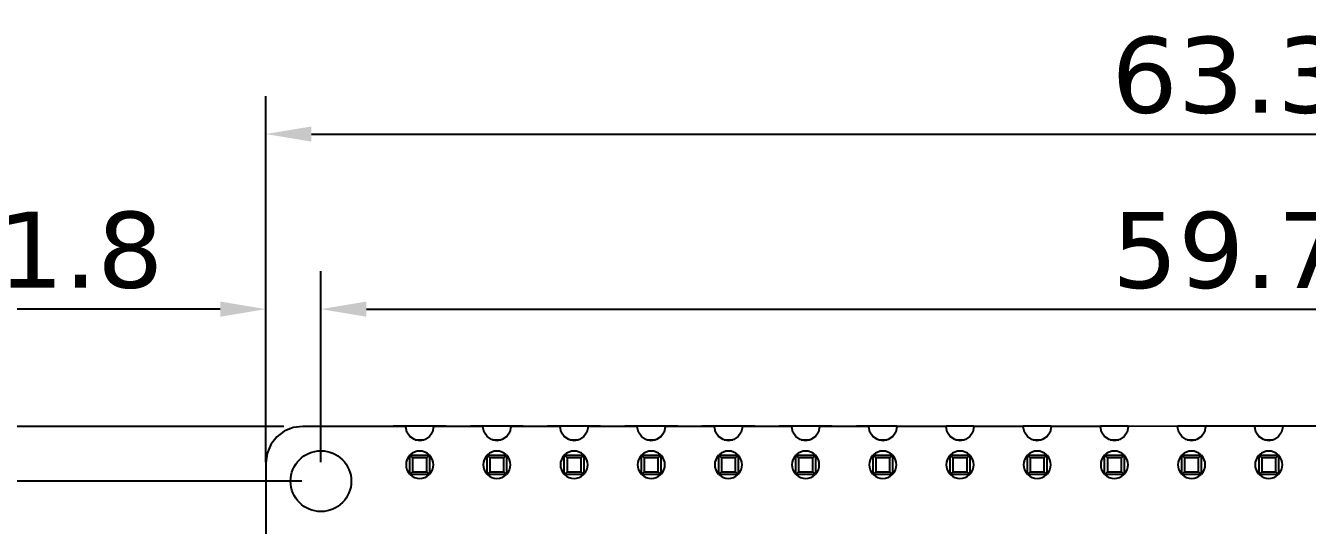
# Model space of a CAD drawing. Header units: millimetres. Extents: x 573 to 698, y 194 to 280.
# Drawn here: x 615.3 to 657.48, y 263.8 to 280.25 of the extents above; entities that cross this region are included whole.
import ezdxf

# ---------------------------------------------------------------- set-up
doc = ezdxf.new("R2010")
doc.units = ezdxf.units.MM
doc.header["$LTSCALE"] = 30.734
doc.header["$PDMODE"] = 3
doc.header["$PDSIZE"] = 0.3125
doc.layers.get('0').update_dxf_attribs({"linetype": 'CONTINUOUS'})
doc.layers.get('Defpoints').update_dxf_attribs({"linetype": 'CONTINUOUS'})
doc.layers.add('dim', color=6, linetype='CONTINUOUS', lineweight=9)
doc.styles.add('Verdana', font='verdana.ttf', dxfattribs={"height": 2.5})
doc.dimstyles.new('aaaaaaaa 3.0', dxfattribs={"dimtxt": 2.5, "dimasz": 1.5, "dimexe": 1.25, "dimexo": 0.625, "dimtad": 1, "dimdec": 1, "dimzin": 9, "dimdsep": 46, "dimtxsty": 'Verdana', "dimcen": 0, "dimazin": 0, "dimtfac": 1, "dimtofl": 0, "dimtmove": 0, "dimatfit": 3, "dimfxl": 1, "dimlwd": 25, "dimlwe": 25, "dimarcsym": 0})

# ---------------------------------------------------------------- blocks, each defined once
blk = doc.blocks.new('*D36')
at = {"layer": 'Defpoints', "color": 0}
for p in [(686.496, 276.679), (623.211, 265.856), (686.496, 266.012)]:
    blk.add_point(p, dxfattribs=at)
at = {"layer": 'dim', "color": 0, "lineweight": 25}
for p, q in [((623.211, 266.481), (623.211, 277.929)), ((686.496, 266.637), (686.496, 277.929)), ((624.711, 276.679), (684.996, 276.679))]:
    blk.add_line(p, q, dxfattribs=at)
at = {"layer": 'dim', "color": 0}
for points in [[(624.711, 276.929), (624.711, 276.429), (623.211, 276.679)], [(684.996, 276.429), (684.996, 276.929), (686.496, 276.679)]]:
    blk.add_solid(points, dxfattribs=at)
at = {"layer": 'dim', "color": 0, "insert": (654.853, 278.606), "char_height": 2.5, "attachment_point": 5, "style": 'Verdana'}
blk.add_mtext('63.3', dxfattribs=at)
blk = doc.blocks.new('*D37')
at = {"layer": 'Defpoints', "color": 0}
for p in [(625.021, 265.256), (613.678, 243.456), (625.021, 243.456)]:
    blk.add_point(p, dxfattribs=at)
at = {"layer": 'dim', "color": 0, "lineweight": 25}
for p, q in [((624.396, 265.256), (612.428, 265.256)), ((613.678, 263.756), (613.678, 244.956)), ((624.396, 243.456), (612.428, 243.456))]:
    blk.add_line(p, q, dxfattribs=at)
at = {"layer": 'dim', "color": 0}
for points in [[(613.928, 263.756), (613.428, 263.756), (613.678, 265.256)], [(613.428, 244.956), (613.928, 244.956), (613.678, 243.456)]]:
    blk.add_solid(points, dxfattribs=at)
at = {"layer": 'dim', "color": 0, "insert": (611.746, 254.356), "char_height": 2.5, "attachment_point": 5, "rotation": 90, "style": 'Verdana'}
blk.add_mtext('21.8', dxfattribs=at)
blk = doc.blocks.new('*D38')
at = {"layer": 'Defpoints', "color": 0}
for p in [(624.421, 267.056), (607.404, 241.666), (624.265, 241.666)]:
    blk.add_point(p, dxfattribs=at)
at = {"layer": 'dim', "color": 0, "lineweight": 25}
for p, q in [((623.796, 267.056), (606.154, 267.056)), ((607.404, 265.556), (607.404, 243.166)), ((623.64, 241.666), (606.154, 241.666))]:
    blk.add_line(p, q, dxfattribs=at)
at = {"layer": 'dim', "color": 0}
for points in [[(607.654, 265.556), (607.154, 265.556), (607.404, 267.056)], [(607.154, 243.166), (607.654, 243.166), (607.404, 241.666)]]:
    blk.add_solid(points, dxfattribs=at)
at = {"layer": 'dim', "color": 0, "insert": (605.477, 254.361), "char_height": 2.5, "attachment_point": 5, "rotation": 90, "style": 'Verdana'}
blk.add_mtext('25.4', dxfattribs=at)
blk = doc.blocks.new('*D41')
at = {"layer": 'Defpoints', "color": 0}
for p in [(684.711, 270.917), (625.021, 265.256), (684.711, 265.256)]:
    blk.add_point(p, dxfattribs=at)
at = {"layer": 'dim', "color": 0, "lineweight": 25}
for p, q in [((625.021, 265.881), (625.021, 272.167)), ((684.711, 265.881), (684.711, 272.167)), ((626.521, 270.917), (683.211, 270.917))]:
    blk.add_line(p, q, dxfattribs=at)
at = {"layer": 'dim', "color": 0}
for points in [[(626.521, 271.167), (626.521, 270.667), (625.021, 270.917)], [(683.211, 270.667), (683.211, 271.167), (684.711, 270.917)]]:
    blk.add_solid(points, dxfattribs=at)
at = {"layer": 'dim', "color": 0, "insert": (654.866, 272.843), "char_height": 2.5, "attachment_point": 5, "style": 'Verdana'}
blk.add_mtext('59.7', dxfattribs=at)
blk = doc.blocks.new('*D42')
at = {"layer": 'Defpoints', "color": 0}
for p in [(625.021, 270.917), (623.211, 265.256), (625.021, 265.256)]:
    blk.add_point(p, dxfattribs=at)
at = {"layer": 'dim', "color": 0, "lineweight": 25}
for p, q in [((623.211, 265.881), (623.211, 272.167)), ((625.021, 265.881), (625.021, 272.167)), ((621.711, 270.917), (614.01, 270.917)), ((626.521, 270.917), (628.021, 270.917))]:
    blk.add_line(p, q, dxfattribs=at)
at = {"layer": 'dim', "color": 0}
for points in [[(621.711, 270.667), (621.711, 271.167), (623.211, 270.917)], [(626.521, 271.167), (626.521, 270.667), (625.021, 270.917)]]:
    blk.add_solid(points, dxfattribs=at)
at = {"layer": 'dim', "color": 0, "insert": (617.111, 272.849), "char_height": 2.5, "attachment_point": 5, "style": 'Verdana'}
blk.add_mtext('1.8', dxfattribs=at)

msp = doc.modelspace()

# ---------------------------------------------------------------- linework, layer by layer
at = {"color": 7, "linetype": 'Continuous'}
for p, q in [((624.108, 267.025), (623.816, 266.904)), ((624.421, 267.056), (624.108, 267.025)), ((627.815, 267.056), (624.421, 267.056)), ((629.141, 267.066), (627.401, 267.066)), ((627.813, 267.046), (627.815, 267.056)), ((627.848, 266.87), (627.813, 267.046)), ((628.73, 267.046), (628.695, 266.87)), ((630.355, 267.057), (628.728, 267.056)), ((628.728, 267.056), (628.73, 267.046)), ((631.681, 267.066), (629.941, 267.066)), ((630.353, 267.046), (630.355, 267.057)), ((630.388, 266.87), (630.353, 267.046)), ((631.27, 267.046), (631.235, 266.87)), ((631.268, 267.057), (631.27, 267.046)), ((632.895, 267.057), (631.268, 267.057)), ((634.221, 267.066), (632.481, 267.066)), ((632.893, 267.046), (632.895, 267.057)), ((632.928, 266.87), (632.893, 267.046)), ((633.81, 267.046), (633.775, 266.87)), ((635.435, 267.058), (633.808, 267.057)), ((633.808, 267.057), (633.81, 267.046)), ((636.761, 267.066), (635.021, 267.066)), ((635.433, 267.046), (635.435, 267.058)), ((635.468, 266.87), (635.433, 267.046)), ((636.35, 267.046), (636.315, 266.87)), ((636.348, 267.058), (636.35, 267.046)), ((637.975, 267.058), (636.348, 267.058)), ((639.301, 267.066), (637.561, 267.066)), ((637.973, 267.046), (637.975, 267.058)), ((638.008, 266.87), (637.973, 267.046)), ((638.89, 267.046), (638.855, 266.87)), ((638.888, 267.058), (638.89, 267.046)), ((640.515, 267.058), (638.888, 267.058)), ((641.841, 267.066), (640.101, 267.066)), ((640.513, 267.046), (640.515, 267.058)), ((640.548, 266.87), (640.513, 267.046)), ((641.43, 267.046), (641.395, 266.87)), ((641.428, 267.059), (641.43, 267.046)), ((643.055, 267.059), (641.428, 267.059)), ((643.968, 267.066), (642.641, 267.066)), ((643.053, 267.046), (643.055, 267.059)), ((643.088, 266.87), (643.053, 267.046)), ((643.97, 267.046), (643.935, 266.87)), ((643.968, 267.059), (643.97, 267.046)), ((645.595, 267.059), (643.968, 267.059)), ((646.507, 267.066), (645.593, 267.066)), ((645.593, 267.046), (645.595, 267.059)), ((645.628, 266.87), (645.593, 267.046)), ((646.51, 267.046), (646.475, 266.87)), ((648.135, 267.06), (646.507, 267.059)), ((646.507, 267.059), (646.51, 267.046)), ((649.047, 267.066), (648.133, 267.066)), ((648.133, 267.046), (648.135, 267.06)), ((648.168, 266.87), (648.133, 267.046)), ((649.05, 267.046), (649.015, 266.87)), ((649.047, 267.06), (649.05, 267.046)), ((650.675, 267.06), (649.047, 267.06)), ((651.587, 267.066), (650.673, 267.066)), ((650.673, 267.046), (650.675, 267.06)), ((650.708, 266.87), (650.673, 267.046)), ((651.59, 267.046), (651.555, 266.87)), ((653.216, 267.061), (651.587, 267.06)), ((651.587, 267.06), (651.59, 267.046)), ((654.127, 267.066), (653.213, 267.066)), ((653.213, 267.046), (653.216, 267.061)), ((653.248, 266.87), (653.213, 267.046)), ((654.13, 267.046), (654.095, 266.87)), ((654.127, 267.061), (654.13, 267.046)), ((655.756, 267.061), (654.127, 267.061)), ((656.667, 267.066), (655.753, 267.066)), ((655.753, 267.046), (655.756, 267.061)), ((655.788, 266.87), (655.753, 267.046)), ((656.67, 267.046), (656.635, 266.87)), ((656.667, 267.061), (656.67, 267.046)), ((658.296, 267.061), (656.667, 267.061)), ((623.566, 266.712), (623.373, 266.461)), ((623.816, 266.904), (623.566, 266.712)), ((627.947, 266.721), (627.848, 266.87)), ((628.096, 266.622), (627.947, 266.721)), ((628.271, 266.587), (628.096, 266.622)), ((628.127, 266.616), (628.416, 266.616)), ((628.447, 266.622), (628.271, 266.587)), ((628.596, 266.721), (628.447, 266.622)), ((628.695, 266.87), (628.596, 266.721)), ((630.487, 266.721), (630.388, 266.87)), ((630.636, 266.622), (630.487, 266.721)), ((630.811, 266.587), (630.636, 266.622)), ((630.667, 266.616), (630.956, 266.616)), ((630.987, 266.622), (630.811, 266.587)), ((631.136, 266.721), (630.987, 266.622)), ((631.235, 266.87), (631.136, 266.721)), ((633.027, 266.721), (632.928, 266.87)), ((633.176, 266.622), (633.027, 266.721)), ((633.351, 266.587), (633.176, 266.622)), ((633.207, 266.616), (633.496, 266.616)), ((633.527, 266.622), (633.351, 266.587)), ((633.676, 266.721), (633.527, 266.622)), ((633.775, 266.87), (633.676, 266.721)), ((635.567, 266.721), (635.468, 266.87)), ((635.716, 266.622), (635.567, 266.721)), ((635.891, 266.587), (635.716, 266.622)), ((635.747, 266.616), (636.036, 266.616)), ((636.067, 266.622), (635.891, 266.587)), ((636.216, 266.721), (636.067, 266.622)), ((636.315, 266.87), (636.216, 266.721)), ((638.107, 266.721), (638.008, 266.87)), ((638.256, 266.622), (638.107, 266.721)), ((638.431, 266.587), (638.256, 266.622)), ((638.287, 266.616), (638.576, 266.616)), ((638.607, 266.622), (638.431, 266.587)), ((638.756, 266.721), (638.607, 266.622)), ((638.855, 266.87), (638.756, 266.721)), ((640.647, 266.721), (640.548, 266.87)), ((640.796, 266.622), (640.647, 266.721)), ((640.971, 266.587), (640.796, 266.622)), ((640.827, 266.616), (641.116, 266.616)), ((641.147, 266.622), (640.971, 266.587)), ((641.296, 266.721), (641.147, 266.622)), ((641.395, 266.87), (641.296, 266.721)), ((643.187, 266.721), (643.088, 266.87)), ((643.336, 266.622), (643.187, 266.721)), ((643.511, 266.587), (643.336, 266.622)), ((643.367, 266.616), (643.656, 266.616)), ((643.687, 266.622), (643.511, 266.587)), ((643.836, 266.721), (643.687, 266.622)), ((643.935, 266.87), (643.836, 266.721)), ((645.727, 266.721), (645.628, 266.87)), ((645.876, 266.622), (645.727, 266.721)), ((646.051, 266.587), (645.876, 266.622)), ((645.907, 266.616), (646.196, 266.616)), ((646.227, 266.622), (646.051, 266.587)), ((646.376, 266.721), (646.227, 266.622)), ((646.475, 266.87), (646.376, 266.721)), ((648.267, 266.721), (648.168, 266.87)), ((648.416, 266.622), (648.267, 266.721)), ((648.591, 266.587), (648.416, 266.622)), ((648.447, 266.616), (648.736, 266.616)), ((648.767, 266.622), (648.591, 266.587)), ((648.916, 266.721), (648.767, 266.622)), ((649.015, 266.87), (648.916, 266.721)), ((650.807, 266.721), (650.708, 266.87)), ((650.956, 266.622), (650.807, 266.721)), ((651.131, 266.587), (650.956, 266.622)), ((650.987, 266.616), (651.276, 266.616)), ((651.307, 266.622), (651.131, 266.587)), ((651.456, 266.721), (651.307, 266.622)), ((651.555, 266.87), (651.456, 266.721)), ((653.347, 266.721), (653.248, 266.87)), ((653.496, 266.622), (653.347, 266.721)), ((653.671, 266.587), (653.496, 266.622)), ((653.527, 266.616), (653.816, 266.616)), ((653.847, 266.622), (653.671, 266.587)), ((653.996, 266.721), (653.847, 266.622)), ((654.095, 266.87), (653.996, 266.721)), ((655.887, 266.721), (655.788, 266.87)), ((656.036, 266.622), (655.887, 266.721)), ((656.211, 266.587), (656.036, 266.622)), ((656.067, 266.616), (656.356, 266.616)), ((656.387, 266.622), (656.211, 266.587)), ((656.536, 266.721), (656.387, 266.622)), ((656.635, 266.87), (656.536, 266.721)), ((623.252, 266.169), (623.211, 265.856)), ((623.373, 266.461), (623.252, 266.169)), ((623.211, 265.856), (623.214, 258.816)), ((627.951, 265.476), (627.951, 266.116)), ((628.04, 266.028), (627.951, 266.116)), ((627.951, 266.116), (628.591, 266.116)), ((628.04, 266.028), (628.04, 265.564)), ((628.503, 266.028), (628.04, 266.028)), ((628.591, 266.116), (628.503, 266.028)), ((628.503, 265.564), (628.503, 266.028)), ((628.591, 266.116), (628.591, 265.476)), ((630.491, 265.476), (630.491, 266.116)), ((630.58, 266.028), (630.491, 266.116)), ((630.491, 266.116), (631.131, 266.116)), ((630.58, 266.028), (630.58, 265.564)), ((631.043, 266.028), (630.58, 266.028)), ((631.131, 266.116), (631.043, 266.028)), ((631.043, 265.564), (631.043, 266.028)), ((631.131, 266.116), (631.131, 265.476)), ((633.031, 265.476), (633.031, 266.116)), ((633.12, 266.028), (633.031, 266.116)), ((633.031, 266.116), (633.671, 266.116)), ((633.12, 266.028), (633.12, 265.564)), ((633.583, 266.028), (633.12, 266.028)), ((633.671, 266.116), (633.583, 266.028)), ((633.583, 265.564), (633.583, 266.028)), ((633.671, 266.116), (633.671, 265.476)), ((635.571, 265.476), (635.571, 266.116)), ((635.66, 266.028), (635.571, 266.116)), ((635.571, 266.116), (636.211, 266.116)), ((635.66, 266.028), (635.66, 265.564)), ((636.123, 266.028), (635.66, 266.028)), ((636.211, 266.116), (636.123, 266.028)), ((636.123, 265.564), (636.123, 266.028)), ((636.211, 266.116), (636.211, 265.476)), ((638.111, 265.476), (638.111, 266.116)), ((638.2, 266.028), (638.111, 266.116)), ((638.111, 266.116), (638.751, 266.116)), ((638.2, 266.028), (638.2, 265.564)), ((638.663, 266.028), (638.2, 266.028)), ((638.751, 266.116), (638.663, 266.028)), ((638.663, 265.564), (638.663, 266.028)), ((638.751, 266.116), (638.751, 265.476)), ((640.651, 265.476), (640.651, 266.116)), ((640.74, 266.028), (640.651, 266.116)), ((640.651, 266.116), (641.291, 266.116)), ((640.74, 266.028), (640.74, 265.564)), ((641.203, 266.028), (640.74, 266.028)), ((641.291, 266.116), (641.203, 266.028)), ((641.203, 265.564), (641.203, 266.028)), ((641.291, 266.116), (641.291, 265.476)), ((643.191, 265.476), (643.191, 266.116)), ((643.28, 266.028), (643.191, 266.116)), ((643.191, 266.116), (643.831, 266.116)), ((643.28, 266.028), (643.28, 265.564)), ((643.743, 266.028), (643.28, 266.028)), ((643.831, 266.116), (643.743, 266.028)), ((643.743, 265.564), (643.743, 266.028)), ((643.831, 266.116), (643.831, 265.476)), ((645.731, 265.476), (645.731, 266.116)), ((645.82, 266.028), (645.731, 266.116)), ((645.731, 266.116), (646.371, 266.116)), ((645.82, 266.028), (645.82, 265.564)), ((646.283, 266.028), (645.82, 266.028)), ((646.371, 266.116), (646.283, 266.028)), ((646.283, 265.564), (646.283, 266.028)), ((646.371, 266.116), (646.371, 265.476)), ((648.271, 265.476), (648.271, 266.116)), ((648.36, 266.028), (648.271, 266.116)), ((648.271, 266.116), (648.911, 266.116)), ((648.36, 266.028), (648.36, 265.564)), ((648.823, 266.028), (648.36, 266.028)), ((648.911, 266.116), (648.823, 266.028)), ((648.823, 265.564), (648.823, 266.028)), ((648.911, 266.116), (648.911, 265.476)), ((650.811, 265.476), (650.811, 266.116)), ((650.9, 266.028), (650.811, 266.116)), ((650.811, 266.116), (651.451, 266.116)), ((650.9, 266.028), (650.9, 265.564)), ((651.363, 266.028), (650.9, 266.028)), ((651.451, 266.116), (651.363, 266.028)), ((651.363, 265.564), (651.363, 266.028)), ((651.451, 266.116), (651.451, 265.476)), ((653.351, 265.476), (653.351, 266.116)), ((653.44, 266.028), (653.351, 266.116)), ((653.351, 266.116), (653.991, 266.116)), ((653.44, 266.028), (653.44, 265.564)), ((653.903, 266.028), (653.44, 266.028)), ((653.991, 266.116), (653.903, 266.028)), ((653.903, 265.564), (653.903, 266.028)), ((653.991, 266.116), (653.991, 265.476)), ((655.891, 265.476), (655.891, 266.116)), ((655.98, 266.028), (655.891, 266.116)), ((655.891, 266.116), (656.531, 266.116)), ((655.98, 266.028), (655.98, 265.564)), ((656.443, 266.028), (655.98, 266.028)), ((656.531, 266.116), (656.443, 266.028)), ((656.443, 265.564), (656.443, 266.028)), ((656.531, 266.116), (656.531, 265.476)), ((628.04, 265.564), (627.951, 265.476)), ((628.591, 265.476), (627.951, 265.476)), ((628.04, 265.564), (628.503, 265.564)), ((628.591, 265.476), (628.503, 265.564)), ((630.58, 265.564), (630.491, 265.476)), ((631.131, 265.476), (630.491, 265.476)), ((630.58, 265.564), (631.043, 265.564)), ((631.131, 265.476), (631.043, 265.564)), ((633.12, 265.564), (633.031, 265.476)), ((633.671, 265.476), (633.031, 265.476)), ((633.12, 265.564), (633.583, 265.564)), ((633.671, 265.476), (633.583, 265.564)), ((635.66, 265.564), (635.571, 265.476)), ((636.211, 265.476), (635.571, 265.476)), ((635.66, 265.564), (636.123, 265.564)), ((636.211, 265.476), (636.123, 265.564)), ((638.2, 265.564), (638.111, 265.476)), ((638.751, 265.476), (638.111, 265.476)), ((638.2, 265.564), (638.663, 265.564)), ((638.751, 265.476), (638.663, 265.564)), ((640.74, 265.564), (640.651, 265.476)), ((641.291, 265.476), (640.651, 265.476)), ((640.74, 265.564), (641.203, 265.564)), ((641.291, 265.476), (641.203, 265.564)), ((643.28, 265.564), (643.191, 265.476)), ((643.831, 265.476), (643.191, 265.476)), ((643.28, 265.564), (643.743, 265.564)), ((643.831, 265.476), (643.743, 265.564)), ((645.82, 265.564), (645.731, 265.476)), ((646.371, 265.476), (645.731, 265.476)), ((645.82, 265.564), (646.283, 265.564)), ((646.371, 265.476), (646.283, 265.564)), ((648.36, 265.564), (648.271, 265.476)), ((648.911, 265.476), (648.271, 265.476)), ((648.36, 265.564), (648.823, 265.564)), ((648.911, 265.476), (648.823, 265.564)), ((650.9, 265.564), (650.811, 265.476)), ((651.451, 265.476), (650.811, 265.476)), ((650.9, 265.564), (651.363, 265.564)), ((651.451, 265.476), (651.363, 265.564)), ((653.44, 265.564), (653.351, 265.476)), ((653.991, 265.476), (653.351, 265.476)), ((653.44, 265.564), (653.903, 265.564)), ((653.991, 265.476), (653.903, 265.564)), ((655.98, 265.564), (655.891, 265.476)), ((656.531, 265.476), (655.891, 265.476)), ((655.98, 265.564), (656.443, 265.564)), ((656.531, 265.476), (656.443, 265.564))]:
    msp.add_line(p, q, dxfattribs=at)
msp.add_circle((625.021, 265.256), 1, dxfattribs=at)
for centre, start, end in [((628.271, 265.796), 45.8551, 134.1151), ((630.811, 265.796), 45.8551, 134.1151), ((633.351, 265.796), 45.8551, 134.1151), ((635.891, 265.796), 45.8551, 134.1151), ((638.431, 265.796), 45.8551, 134.1151), ((640.971, 265.796), 45.8551, 134.1151), ((643.511, 265.796), 45.8551, 134.1151), ((646.051, 265.796), 45.8551, 134.1151), ((648.591, 265.796), 45.8551, 134.1151), ((651.131, 265.796), 45.8551, 134.1151), ((653.671, 265.796), 45.8551, 134.1151), ((656.211, 265.796), 45.8551, 134.1151), ((628.271, 265.796), 136.0768, 223.931), ((628.271, 265.796), 316.0768, 43.931), ((630.811, 265.796), 136.0768, 223.931), ((630.811, 265.796), 316.0768, 43.931), ((633.351, 265.796), 136.0768, 223.931), ((633.351, 265.796), 316.0768, 43.931), ((635.891, 265.796), 136.0768, 223.931), ((635.891, 265.796), 316.0768, 43.931), ((638.431, 265.796), 136.0768, 223.931), ((638.431, 265.796), 316.0768, 43.931), ((640.971, 265.796), 136.0768, 223.931), ((640.971, 265.796), 316.0768, 43.931), ((643.511, 265.796), 136.0768, 223.931), ((643.511, 265.796), 316.0768, 43.931), ((646.051, 265.796), 136.0768, 223.931), ((646.051, 265.796), 316.0768, 43.931), ((648.591, 265.796), 136.0768, 223.931), ((648.591, 265.796), 316.0768, 43.931), ((651.131, 265.796), 136.0768, 223.931), ((651.131, 265.796), 316.0768, 43.931), ((653.671, 265.796), 136.0768, 223.931), ((653.671, 265.796), 316.0768, 43.931), ((656.211, 265.796), 136.0768, 223.931), ((656.211, 265.796), 316.0768, 43.931), ((628.271, 265.796), 225.8551, 314.1151), ((630.811, 265.796), 225.8551, 314.1151), ((633.351, 265.796), 225.8551, 314.1151), ((635.891, 265.796), 225.8551, 314.1151), ((638.431, 265.796), 225.8551, 314.1151), ((640.971, 265.796), 225.8551, 314.1151), ((643.511, 265.796), 225.8551, 314.1151), ((646.051, 265.796), 225.8551, 314.1151), ((648.591, 265.796), 225.8551, 314.1151), ((651.131, 265.796), 225.8551, 314.1151), ((653.671, 265.796), 225.8551, 314.1151), ((656.211, 265.796), 225.8551, 314.1151)]:
    msp.add_arc(centre, 0.45, start, end, dxfattribs=at)

# ---------------------------------------------------------------- dimensions: what is measured, and where the dimension line sits
at = {"layer": 'dim'}
for base, p1, p2, picture, middle in [((686.496, 276.679), (623.211, 265.856), (686.496, 266.012), '*D36', (654.853, 276.679)), ((625.021, 270.917), (623.211, 265.256), (625.021, 265.256), '*D42', (617.111, 270.917))]:
    dim = msp.add_linear_dim(base=base, p1=p1, p2=p2, dimstyle='aaaaaaaa 3.0', dxfattribs=at)
    dim.commit()
    dim.dimension.update_dxf_attribs({"geometry": picture, "text_midpoint": middle, "dimtype": 160})
dim = msp.add_linear_dim(base=(684.711, 270.917), p1=(625.021, 265.256), p2=(684.711, 265.256), dimstyle='aaaaaaaa 3.0', dxfattribs=at)
dim.commit()
dim.dimension.update_dxf_attribs({"geometry": '*D41', "text_midpoint": (654.866, 272.843)})
for base, p1, p2, picture, middle in [((607.404, 241.666), (624.421, 267.056), (624.265, 241.666), '*D38', (607.404, 254.361)), ((613.678, 243.456), (625.021, 265.256), (625.021, 243.456), '*D37', (613.678, 254.356))]:
    dim = msp.add_linear_dim(base=base, p1=p1, p2=p2, angle=90, dimstyle='aaaaaaaa 3.0', dxfattribs=at)
    dim.commit()
    dim.dimension.update_dxf_attribs({"geometry": picture, "text_midpoint": middle, "dimtype": 160})

doc.saveas('drawing.dxf')
